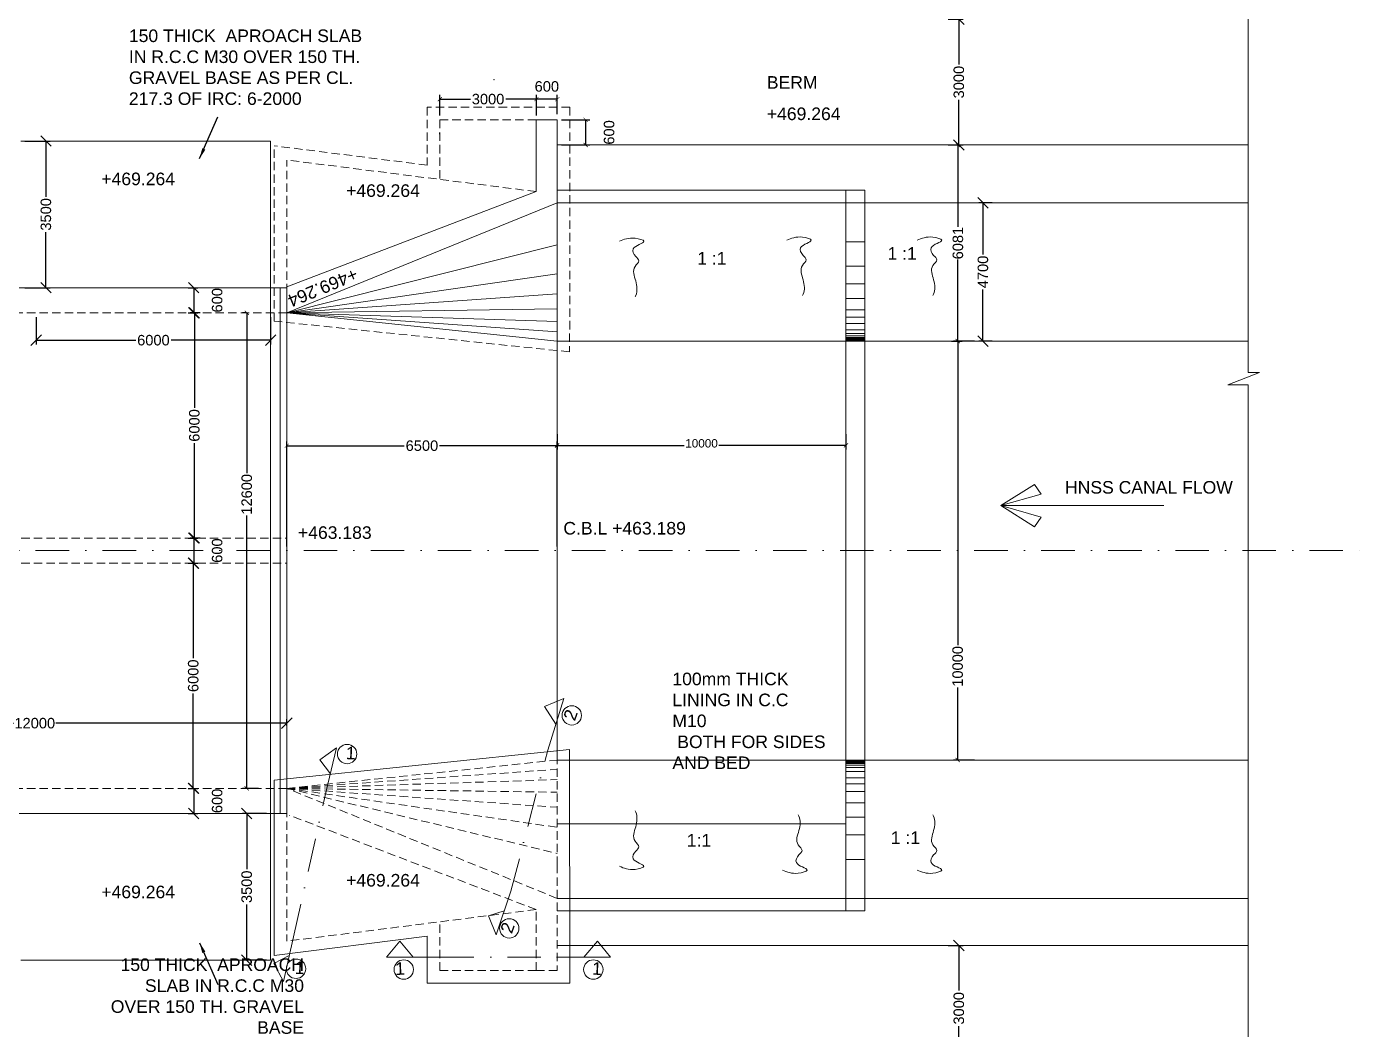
# Model space of a CAD drawing. Extents: x -793889 to 280349, y -1411811 to 21515.
# Drawn here: x -396948 to -364824, y -454289 to -430370 of the extents above; entities that cross this region are included whole.
import ezdxf

# ---------------------------------------------------------------- set-up
doc = ezdxf.new("R2010")
doc.units = 0
doc.header["$LTSCALE"] = 800
doc.header["$MEASUREMENT"] = 0
doc.linetypes.add('DASHDOT', pattern=[1, 0.5, -0.25, 0, -0.25])
doc.linetypes.add('HIDDEN', pattern=[0.375, 0.25, -0.125])
doc.layers.get('0').update_dxf_attribs({"linetype": 'CONTINUOUS'})
doc.layers.get('Defpoints').update_dxf_attribs({"linetype": 'CONTINUOUS'})
for name, color, linetype in [('HAT', 8, 'CONTINUOUS'), ('PLAN', 10, 'CONTINUOUS'), ('REIN', 4, 'CONTINUOUS')]:
    doc.layers.add(name, color=color, linetype=linetype)
doc.styles.add('ROMANS', font='swiss.ttf')
doc.styles.get("Standard").update_dxf_attribs({"font": 'swiss.ttf'})
doc.dimstyles.new('Aqueduct', dxfattribs={"dimscale": 0, "dimtxt": 250, "dimasz": 250, "dimexe": 100, "dimexo": 100, "dimgap": 50, "dimtad": 0, "dimdec": 0, "dimdsep": 46, "dimtxsty": 'ROMANS', "dimblk": 'OBLIQUE', "dimcen": 2.5, "dimclrd": 8, "dimclre": 8, "dimclrt": 7, "dimadec": 0, "dimazin": 0, "dimtfac": 1, "dimtdec": 0, "dimtmove": 2, "dimatfit": 3, "dimfxl": 100, "dimtolj": 1, "dimtzin": 0, "dimarcsym": 0})
doc.dimstyles.get("Standard").update_dxf_attribs({"dimscale": 0, "dimtxt": 250, "dimasz": 150, "dimexe": 200, "dimexo": 100, "dimgap": 100, "dimtad": 1, "dimdec": 4, "dimdsep": 46, "dimlunit": 6, "dimtxsty": 'Standard', "dimblk1": 'OBLIQUE', "dimblk2": 'OBLIQUE', "dimsah": 1, "dimcen": 2.5, "dimclrd": 5, "dimclre": 5, "dimclrt": 7, "dimadec": 0, "dimazin": 0, "dimtfac": 1, "dimtdec": 4, "dimtmove": 2, "dimatfit": 3, "dimldrblk": 'OBLIQUE', "dimfxl": 200, "dimtolj": 1, "dimtzin": 0, "dimarcsym": 0})
doc.dimstyles.new('STANDARD$0', dxfattribs={"dimscale": 88.888889, "dimtxt": 0.02, "dimasz": 0.02, "dimexe": 0.05, "dimexo": 0.1, "dimgap": 0.002, "dimtad": 2, "dimdec": 0, "dimzin": 1, "dimdsep": 46, "dimtxsty": 'Standard', "dimcen": 0.09, "dimadec": 0, "dimazin": 0, "dimtfac": 1, "dimtdec": 4, "dimtofl": 0, "dimtmove": 0, "dimatfit": 3, "dimfxl": 1, "dimtolj": 1, "dimtzin": 1, "dimarcsym": 0})

# ---------------------------------------------------------------- blocks, each defined once
blk = doc.blocks.new('_ArchTick')
at = {"color": 0, "linetype": 'ByBlock', "const_width": 0.15}
blk.add_lwpolyline([(-0.5, -0.5), (0.5, 0.5)], dxfattribs=at)
blk = doc.blocks.new('*D223')
at = {"layer": 'Defpoints', "color": 0, "ltscale": 0.25, "transparency": 16777216}
for p in [(-374239, -437869), (-374737, -447869), (-374239, -447869)]:
    blk.add_point(p, dxfattribs=at)
at = {"layer": 'HAT', "color": 8, "lineweight": -2, "ltscale": 0.25, "transparency": 16777216}
for p, q in [((-374339, -437869), (-374837, -437869)), ((-374737, -437869), (-374737, -445128)), ((-374737, -447869), (-374737, -446138)), ((-374339, -447869), (-374837, -447869))]:
    blk.add_line(p, q, dxfattribs=at)
at = {"layer": 'HAT', "color": 8, "lineweight": -2, "ltscale": 0.25, "transparency": 16777216, "xscale": 100, "yscale": 100, "zscale": 100}
for p, rotation in [((-374737, -437869), 90), ((-374737, -447869), 270)]:
    blk.add_blockref('_ArchTick', p, dxfattribs=dict(at, rotation=rotation))
at = {"layer": 'HAT', "color": 7, "lineweight": 13, "ltscale": 0.25, "transparency": 16777216, "insert": (-374737, -445633), "char_height": 250, "attachment_point": 5, "rotation": 90, "style": 'ROMANS'}
blk.add_mtext('\\A1;10000', dxfattribs=at)
blk = doc.blocks.new('*D224')
at = {"layer": 'Defpoints', "color": 0, "ltscale": 0.25, "transparency": 16777216}
for p in [(-374935, -433188), (-374983, -437869), (-374731, -437869)]:
    blk.add_point(p, dxfattribs=at)
at = {"layer": 'HAT', "color": 8, "lineweight": -2, "ltscale": 0.25, "transparency": 16777216}
for p, q in [((-374835, -433188), (-374631, -433188)), ((-374731, -433188), (-374731, -435138)), ((-374731, -437869), (-374731, -435919)), ((-374883, -437869), (-374631, -437869))]:
    blk.add_line(p, q, dxfattribs=at)
at = {"layer": 'HAT', "color": 8, "lineweight": -2, "ltscale": 0.25, "transparency": 16777216, "xscale": 100, "yscale": 100, "zscale": 100}
for p, rotation in [((-374731, -433188), 90), ((-374731, -437869), 270)]:
    blk.add_blockref('_ArchTick', p, dxfattribs=dict(at, rotation=rotation))
at = {"layer": 'HAT', "color": 7, "lineweight": 13, "ltscale": 0.25, "transparency": 16777216, "insert": (-374731, -435529), "char_height": 250, "attachment_point": 5, "rotation": 90, "style": 'ROMANS'}
blk.add_mtext('\\A1;6081', dxfattribs=at)
blk = doc.blocks.new('*D225')
at = {"layer": 'Defpoints', "color": 0, "ltscale": 0.25, "transparency": 16777216}
for p in [(-384297, -439994), (-377403, -439994), (-384297, -440357)]:
    blk.add_point(p, dxfattribs=at)
at = {"layer": 'HAT', "color": 8, "lineweight": -2, "ltscale": 0.25, "transparency": 16777216}
for p, q in [((-384297, -440094), (-384297, -440457)), ((-377403, -440094), (-377403, -440457)), ((-384297, -440357), (-381264, -440357)), ((-377403, -440357), (-380436, -440357))]:
    blk.add_line(p, q, dxfattribs=at)
at = {"layer": 'HAT', "color": 8, "lineweight": -2, "ltscale": 0.25, "transparency": 16777216, "xscale": 100, "yscale": 100, "zscale": 100, "rotation": 180}
blk.add_blockref('_ArchTick', (-384297, -440357), dxfattribs=at)
at = {"layer": 'HAT', "color": 8, "lineweight": -2, "ltscale": 0.25, "transparency": 16777216, "xscale": 100, "yscale": 100, "zscale": 100}
blk.add_blockref('_ArchTick', (-377403, -440357), dxfattribs=at)
at = {"layer": 'HAT', "color": 7, "lineweight": 13, "ltscale": 0.25, "transparency": 16777216, "insert": (-380850, -440310), "char_height": 200, "attachment_point": 5, "style": 'ROMANS'}
blk.add_mtext('\\A1;10000', dxfattribs=at)
blk = doc.blocks.new('*D226')
at = {"layer": 'Defpoints', "color": 0, "ltscale": 0.25, "transparency": 16777216}
for p in [(-384291, -432588), (-384292, -433188), (-383615, -433188)]:
    blk.add_point(p, dxfattribs=at)
at = {"layer": 'HAT', "color": 8, "lineweight": -2, "ltscale": 0.25, "transparency": 16777216}
for p, q in [((-384191, -432588), (-383515, -432588)), ((-383615, -432588), (-383615, -433188)), ((-384192, -433188), (-383515, -433188))]:
    blk.add_line(p, q, dxfattribs=at)
at = {"layer": 'HAT', "color": 8, "lineweight": -2, "ltscale": 0.25, "transparency": 16777216, "xscale": 100, "yscale": 100, "zscale": 100}
for p, rotation in [((-383615, -432588), 90), ((-383615, -433188), 270)]:
    blk.add_blockref('_ArchTick', p, dxfattribs=dict(at, rotation=rotation))
at = {"layer": 'HAT', "color": 7, "lineweight": 13, "ltscale": 0.25, "transparency": 16777216, "insert": (-383055, -432888), "char_height": 250, "attachment_point": 5, "rotation": 90, "style": 'ROMANS'}
blk.add_mtext('\\A1;600', dxfattribs=at)
blk = doc.blocks.new('*D227')
at = {"layer": 'Defpoints', "color": 0, "ltscale": 0.25, "transparency": 16777216}
for p in [(-390747, -440366), (-390747, -442869), (-384297, -442869)]:
    blk.add_point(p, dxfattribs=at)
at = {"layer": 'HAT', "color": 8, "lineweight": -2, "ltscale": 0.25, "transparency": 16777216}
for p, q in [((-390747, -442769), (-390747, -440266)), ((-390747, -440366), (-387942, -440366)), ((-384297, -440366), (-387102, -440366)), ((-384297, -442769), (-384297, -440266))]:
    blk.add_line(p, q, dxfattribs=at)
at = {"layer": 'HAT', "color": 8, "lineweight": -2, "ltscale": 0.25, "transparency": 16777216, "xscale": 100, "yscale": 100, "zscale": 100, "rotation": 180}
blk.add_blockref('_ArchTick', (-390747, -440366), dxfattribs=at)
at = {"layer": 'HAT', "color": 8, "lineweight": -2, "ltscale": 0.25, "transparency": 16777216, "xscale": 100, "yscale": 100, "zscale": 100}
blk.add_blockref('_ArchTick', (-384297, -440366), dxfattribs=at)
at = {"layer": 'HAT', "color": 7, "lineweight": 13, "ltscale": 0.25, "transparency": 16777216, "insert": (-387522, -440366), "char_height": 250, "attachment_point": 5, "style": 'ROMANS'}
blk.add_mtext('\\A1;6500', dxfattribs=at)
blk = doc.blocks.new('*D228')
at = {"layer": 'Defpoints', "color": 0, "ltscale": 0.25, "transparency": 16777216}
for p in [(-387097, -432094), (-387097, -432588), (-384791, -432588)]:
    blk.add_point(p, dxfattribs=at)
at = {"layer": 'HAT', "color": 8, "lineweight": -2, "ltscale": 0.25, "transparency": 16777216}
for p, q in [((-387097, -432488), (-387097, -431994)), ((-384791, -432488), (-384791, -431994)), ((-387097, -432094), (-386366, -432094)), ((-384791, -432094), (-385522, -432094))]:
    blk.add_line(p, q, dxfattribs=at)
at = {"layer": 'HAT', "color": 8, "lineweight": -2, "ltscale": 0.25, "transparency": 16777216, "xscale": 100, "yscale": 100, "zscale": 100, "rotation": 180}
blk.add_blockref('_ArchTick', (-387097, -432094), dxfattribs=at)
at = {"layer": 'HAT', "color": 8, "lineweight": -2, "ltscale": 0.25, "transparency": 16777216, "xscale": 100, "yscale": 100, "zscale": 100}
blk.add_blockref('_ArchTick', (-384791, -432094), dxfattribs=at)
at = {"layer": 'HAT', "color": 7, "lineweight": 13, "ltscale": 0.25, "transparency": 16777216, "insert": (-385944, -432094), "char_height": 250, "attachment_point": 5, "style": 'ROMANS'}
blk.add_mtext('\\A1;3000', dxfattribs=at)
blk = doc.blocks.new('*D229')
at = {"layer": 'Defpoints', "color": 0, "ltscale": 0.25, "transparency": 16777216}
for p in [(-384791, -432094), (-384791, -432555), (-384291, -432555)]:
    blk.add_point(p, dxfattribs=at)
at = {"layer": 'HAT', "color": 8, "lineweight": -2, "ltscale": 0.25, "transparency": 16777216}
for p, q in [((-384791, -432455), (-384791, -431994)), ((-384291, -432455), (-384291, -431994)), ((-384291, -432094), (-384791, -432094))]:
    blk.add_line(p, q, dxfattribs=at)
at = {"layer": 'HAT', "color": 8, "lineweight": -2, "ltscale": 0.25, "transparency": 16777216, "xscale": 100, "yscale": 100, "zscale": 100, "rotation": 180}
blk.add_blockref('_ArchTick', (-384791, -432094), dxfattribs=at)
at = {"layer": 'HAT', "color": 8, "lineweight": -2, "ltscale": 0.25, "transparency": 16777216, "xscale": 100, "yscale": 100, "zscale": 100}
blk.add_blockref('_ArchTick', (-384291, -432094), dxfattribs=at)
at = {"layer": 'HAT', "color": 7, "lineweight": 13, "ltscale": 0.25, "transparency": 16777216, "insert": (-384541, -431791), "char_height": 250, "attachment_point": 5, "style": 'ROMANS'}
blk.add_mtext('\\A1;600', dxfattribs=at)
blk = doc.blocks.new('*D230')
at = {"layer": 'Defpoints', "color": 0, "ltscale": 0.25, "transparency": 16777216}
for p in [(-391629, -437194), (-391702, -448544), (-391323, -448544)]:
    blk.add_point(p, dxfattribs=at)
at = {"layer": 'HAT', "color": 8, "lineweight": -2, "ltscale": 0.25, "transparency": 16777216}
for p, q in [((-391729, -437194), (-391802, -437194)), ((-391702, -437194), (-391702, -441021)), ((-391702, -448544), (-391702, -442031)), ((-391423, -448544), (-391802, -448544))]:
    blk.add_line(p, q, dxfattribs=at)
at = {"layer": 'HAT', "color": 8, "lineweight": -2, "ltscale": 0.25, "transparency": 16777216, "xscale": 100, "yscale": 100, "zscale": 100}
for p, rotation in [((-391702, -437194), 90), ((-391702, -448544), 270)]:
    blk.add_blockref('_ArchTick', p, dxfattribs=dict(at, rotation=rotation))
at = {"layer": 'HAT', "color": 7, "lineweight": 13, "ltscale": 0.25, "transparency": 16777216, "insert": (-391702, -441526), "char_height": 250, "attachment_point": 5, "rotation": 90, "style": 'ROMANS'}
blk.add_mtext('\\A1;12600', dxfattribs=at)
blk = doc.blocks.new('_OBLIQUE')
at = {"color": 0, "linetype": 'ByBlock'}
blk.add_line((-0.5, -0.5), (0.5, 0.5), dxfattribs=at)
blk = doc.blocks.new('*D231')
at = {"color": 8, "lineweight": -2, "ltscale": 0.25, "transparency": 16777216}
for p, q in [((-392817, -437194), (-393053, -437194)), ((-392953, -437194), (-392953, -439462)), ((-392953, -442569), (-392953, -440301)), ((-392817, -442569), (-393053, -442569))]:
    blk.add_line(p, q, dxfattribs=at)
at = {"layer": 'Defpoints', "color": 0, "ltscale": 0.25, "transparency": 16777216}
for p in [(-392717, -437194), (-392953, -442569), (-392717, -442569)]:
    blk.add_point(p, dxfattribs=at)
at = {"color": 8, "lineweight": -2, "ltscale": 0.25, "transparency": 16777216, "xscale": 250, "yscale": 250, "zscale": 250}
for p, rotation in [((-392953, -437194), 90), ((-392953, -442569), 270)]:
    blk.add_blockref('_OBLIQUE', p, dxfattribs=dict(at, rotation=rotation))
at = {"color": 7, "ltscale": 0.25, "transparency": 16777216, "insert": (-392953, -439882), "char_height": 250, "attachment_point": 5, "rotation": 90, "style": 'ROMANS'}
blk.add_mtext('\\A1;6000', dxfattribs=at)
blk = doc.blocks.new('*D232')
at = {"color": 8, "lineweight": -2, "ltscale": 0.25, "transparency": 16777216}
for p, q in [((-392979, -443169), (-392979, -445437)), ((-392892, -443169), (-392879, -443169)), ((-392979, -448544), (-392979, -446276)), ((-392892, -448544), (-392879, -448544))]:
    blk.add_line(p, q, dxfattribs=at)
at = {"layer": 'Defpoints', "color": 0, "ltscale": 0.25, "transparency": 16777216}
for p in [(-392992, -443169), (-392992, -448544), (-392979, -448544)]:
    blk.add_point(p, dxfattribs=at)
at = {"color": 8, "lineweight": -2, "ltscale": 0.25, "transparency": 16777216, "xscale": 250, "yscale": 250, "zscale": 250}
for p, rotation in [((-392979, -443169), 90), ((-392979, -448544), 270)]:
    blk.add_blockref('_OBLIQUE', p, dxfattribs=dict(at, rotation=rotation))
at = {"color": 7, "ltscale": 0.25, "transparency": 16777216, "insert": (-392979, -445857), "char_height": 250, "attachment_point": 5, "rotation": 90, "style": 'ROMANS'}
blk.add_mtext('\\A1;6000', dxfattribs=at)
blk = doc.blocks.new('*D233')
at = {"color": 8, "lineweight": -2, "ltscale": 0.25, "transparency": 16777216}
for p, q in [((-393101, -442569), (-392869, -442569)), ((-392969, -442569), (-392969, -443169)), ((-393101, -443169), (-392869, -443169))]:
    blk.add_line(p, q, dxfattribs=at)
at = {"layer": 'Defpoints', "color": 0, "ltscale": 0.25, "transparency": 16777216}
for p in [(-393201, -442569), (-393201, -443169), (-392969, -443169)]:
    blk.add_point(p, dxfattribs=at)
at = {"color": 8, "lineweight": -2, "ltscale": 0.25, "transparency": 16777216, "xscale": 250, "yscale": 250, "zscale": 250}
for p, rotation in [((-392969, -442569), 90), ((-392969, -443169), 270)]:
    blk.add_blockref('_OBLIQUE', p, dxfattribs=dict(at, rotation=rotation))
at = {"color": 7, "ltscale": 0.25, "transparency": 16777216, "insert": (-392408, -442869), "char_height": 250, "attachment_point": 5, "rotation": 90, "style": 'ROMANS'}
blk.add_mtext('\\A1;600', dxfattribs=at)
blk = doc.blocks.new('*D234')
at = {"color": 8, "lineweight": -2, "ltscale": 0.25, "transparency": 16777216}
for p, q in [((-393101, -436594), (-392869, -436594)), ((-392969, -436594), (-392969, -437194)), ((-393101, -437194), (-392869, -437194))]:
    blk.add_line(p, q, dxfattribs=at)
at = {"layer": 'Defpoints', "color": 0, "ltscale": 0.25, "transparency": 16777216}
for p in [(-393201, -436594), (-393201, -437194), (-392969, -437194)]:
    blk.add_point(p, dxfattribs=at)
at = {"color": 8, "lineweight": -2, "ltscale": 0.25, "transparency": 16777216, "xscale": 250, "yscale": 250, "zscale": 250}
for p, rotation in [((-392969, -436594), 90), ((-392969, -437194), 270)]:
    blk.add_blockref('_OBLIQUE', p, dxfattribs=dict(at, rotation=rotation))
at = {"color": 7, "ltscale": 0.25, "transparency": 16777216, "insert": (-392408, -436894), "char_height": 250, "attachment_point": 5, "rotation": 90, "style": 'ROMANS'}
blk.add_mtext('\\A1;600', dxfattribs=at)
blk = doc.blocks.new('*D235')
at = {"color": 8, "lineweight": -2, "ltscale": 0.25, "transparency": 16777216}
for p, q in [((-393101, -448544), (-392869, -448544)), ((-392969, -448544), (-392969, -449144)), ((-393101, -449144), (-392869, -449144))]:
    blk.add_line(p, q, dxfattribs=at)
at = {"layer": 'Defpoints', "color": 0, "ltscale": 0.25, "transparency": 16777216}
for p in [(-393201, -448544), (-393201, -449144), (-392969, -449144)]:
    blk.add_point(p, dxfattribs=at)
at = {"color": 8, "lineweight": -2, "ltscale": 0.25, "transparency": 16777216, "xscale": 250, "yscale": 250, "zscale": 250}
for p, rotation in [((-392969, -448544), 90), ((-392969, -449144), 270)]:
    blk.add_blockref('_OBLIQUE', p, dxfattribs=dict(at, rotation=rotation))
at = {"color": 7, "ltscale": 0.25, "transparency": 16777216, "insert": (-392408, -448844), "char_height": 250, "attachment_point": 5, "rotation": 90, "style": 'ROMANS'}
blk.add_mtext('\\A1;600', dxfattribs=at)
blk = doc.blocks.new('*D236')
at = {"color": 8, "lineweight": -2, "ltscale": 0.25, "transparency": 16777216}
for p, q in [((-396728, -437294), (-396728, -437948)), ((-391132, -437294), (-391132, -437948)), ((-396728, -437848), (-394350, -437848)), ((-391132, -437848), (-393510, -437848))]:
    blk.add_line(p, q, dxfattribs=at)
at = {"layer": 'Defpoints', "color": 0, "ltscale": 0.25, "transparency": 16777216}
for p in [(-396728, -437194), (-391132, -437194), (-396728, -437848)]:
    blk.add_point(p, dxfattribs=at)
at = {"color": 8, "lineweight": -2, "ltscale": 0.25, "transparency": 16777216, "xscale": 250, "yscale": 250, "zscale": 250, "rotation": 180}
blk.add_blockref('_OBLIQUE', (-396728, -437848), dxfattribs=at)
at = {"color": 8, "lineweight": -2, "ltscale": 0.25, "transparency": 16777216, "xscale": 250, "yscale": 250, "zscale": 250}
blk.add_blockref('_OBLIQUE', (-391132, -437848), dxfattribs=at)
at = {"color": 7, "ltscale": 0.25, "transparency": 16777216, "insert": (-393930, -437848), "char_height": 250, "attachment_point": 5, "style": 'ROMANS'}
blk.add_mtext('\\A1;6000', dxfattribs=at)
blk = doc.blocks.new('*D237')
at = {"color": 8, "lineweight": -2, "ltscale": 0.25, "transparency": 16777216}
for p, q in [((-374964, -430188), (-374609, -430188)), ((-374709, -430188), (-374709, -431266)), ((-374709, -433188), (-374709, -432110)), ((-374964, -433188), (-374609, -433188))]:
    blk.add_line(p, q, dxfattribs=at)
at = {"layer": 'Defpoints', "color": 0, "ltscale": 0.25, "transparency": 16777216}
for p in [(-375064, -430188), (-374709, -430188), (-375064, -433188)]:
    blk.add_point(p, dxfattribs=at)
at = {"color": 8, "lineweight": -2, "ltscale": 0.25, "transparency": 16777216, "xscale": 250, "yscale": 250, "zscale": 250}
for p, rotation in [((-374709, -430188), 90), ((-374709, -433188), 270)]:
    blk.add_blockref('_OBLIQUE', p, dxfattribs=dict(at, rotation=rotation))
at = {"color": 7, "ltscale": 0.25, "transparency": 16777216, "insert": (-374709, -431688), "char_height": 250, "attachment_point": 5, "rotation": 90, "style": 'ROMANS'}
blk.add_mtext('\\A1;3000', dxfattribs=at)
blk = doc.blocks.new('*D238')
at = {"color": 8, "lineweight": -2, "ltscale": 0.25, "transparency": 16777216}
for p, q in [((-373916, -434569), (-374234, -434569)), ((-374134, -434569), (-374134, -435798)), ((-374134, -437869), (-374134, -436640)), ((-373916, -437869), (-374234, -437869))]:
    blk.add_line(p, q, dxfattribs=at)
at = {"layer": 'Defpoints', "color": 0, "ltscale": 0.25, "transparency": 16777216}
for p in [(-373816, -434569), (-374134, -437869), (-373816, -437869)]:
    blk.add_point(p, dxfattribs=at)
at = {"color": 8, "lineweight": -2, "ltscale": 0.25, "transparency": 16777216, "xscale": 250, "yscale": 250, "zscale": 250}
for p, rotation in [((-374134, -434569), 90), ((-374134, -437869), 270)]:
    blk.add_blockref('_OBLIQUE', p, dxfattribs=dict(at, rotation=rotation))
at = {"color": 7, "ltscale": 0.25, "transparency": 16777216, "insert": (-374134, -436219), "char_height": 250, "attachment_point": 5, "rotation": 90, "style": 'ROMANS'}
blk.add_mtext('\\A1;4700', dxfattribs=at)
blk = doc.blocks.new('*D239')
at = {"color": 8, "lineweight": -2, "ltscale": 0.25, "transparency": 16777216}
for p, q in [((-374964, -452294), (-374609, -452294)), ((-374709, -452294), (-374709, -453372)), ((-374709, -455294), (-374709, -454216)), ((-374964, -455294), (-374609, -455294))]:
    blk.add_line(p, q, dxfattribs=at)
at = {"layer": 'Defpoints', "color": 0, "ltscale": 0.25, "transparency": 16777216}
for p in [(-375064, -452294), (-375064, -455294), (-374709, -455294)]:
    blk.add_point(p, dxfattribs=at)
at = {"color": 8, "lineweight": -2, "ltscale": 0.25, "transparency": 16777216, "xscale": 250, "yscale": 250, "zscale": 250}
for p, rotation in [((-374709, -452294), 90), ((-374709, -455294), 270)]:
    blk.add_blockref('_OBLIQUE', p, dxfattribs=dict(at, rotation=rotation))
at = {"color": 7, "ltscale": 0.25, "transparency": 16777216, "insert": (-374709, -453794), "char_height": 250, "attachment_point": 5, "rotation": 90, "style": 'ROMANS'}
blk.add_mtext('\\A1;3000', dxfattribs=at)
blk = doc.blocks.new('*D222')
at = {"color": 8, "lineweight": -2, "ltscale": 0.25, "transparency": 16777216}
for p, q in [((-402774, -447042), (-402774, -446889)), ((-402774, -446989), (-397265, -446989)), ((-390747, -446989), (-396256, -446989)), ((-390747, -447042), (-390747, -446889))]:
    blk.add_line(p, q, dxfattribs=at)
at = {"layer": 'Defpoints', "color": 0, "ltscale": 0.25, "transparency": 16777216}
for p in [(-402774, -446989), (-402774, -447142), (-390747, -447142)]:
    blk.add_point(p, dxfattribs=at)
at = {"color": 8, "lineweight": -2, "ltscale": 0.25, "transparency": 16777216, "xscale": 250, "yscale": 250, "zscale": 250, "rotation": 180}
blk.add_blockref('_OBLIQUE', (-402774, -446989), dxfattribs=at)
at = {"color": 8, "lineweight": -2, "ltscale": 0.25, "transparency": 16777216, "xscale": 250, "yscale": 250, "zscale": 250}
blk.add_blockref('_OBLIQUE', (-390747, -446989), dxfattribs=at)
at = {"color": 7, "ltscale": 0.25, "transparency": 16777216, "insert": (-396761, -446989), "char_height": 250, "attachment_point": 5, "style": 'ROMANS'}
blk.add_mtext('\\A1;12000', dxfattribs=at)
blk = doc.blocks.new('*D259')
at = {"color": 8, "lineweight": -2, "ltscale": 0.25, "transparency": 16777216}
for p, q in [((-391232, -449144), (-391803, -449144)), ((-391703, -449144), (-391703, -450472)), ((-391703, -452644), (-391703, -451316)), ((-391232, -452644), (-391803, -452644))]:
    blk.add_line(p, q, dxfattribs=at)
at = {"layer": 'Defpoints', "color": 0, "ltscale": 0.25, "transparency": 16777216}
for p in [(-391703, -449144), (-391132, -449144), (-391132, -452644)]:
    blk.add_point(p, dxfattribs=at)
at = {"color": 8, "lineweight": -2, "ltscale": 0.25, "transparency": 16777216, "xscale": 250, "yscale": 250, "zscale": 250}
for p, rotation in [((-391703, -449144), 90), ((-391703, -452644), 270)]:
    blk.add_blockref('_OBLIQUE', p, dxfattribs=dict(at, rotation=rotation))
at = {"color": 7, "ltscale": 0.25, "transparency": 16777216, "insert": (-391703, -450894), "char_height": 250, "attachment_point": 5, "rotation": 90, "style": 'ROMANS'}
blk.add_mtext('\\A1;3500', dxfattribs=at)
blk = doc.blocks.new('*D260')
at = {"color": 8, "lineweight": -2, "ltscale": 0.25, "transparency": 16777216}
for p, q in [((-396995, -433094), (-396395, -433094)), ((-396495, -433094), (-396495, -434422)), ((-396495, -436594), (-396495, -435266)), ((-396995, -436594), (-396395, -436594))]:
    blk.add_line(p, q, dxfattribs=at)
at = {"layer": 'Defpoints', "color": 0, "ltscale": 0.25, "transparency": 16777216}
for p in [(-397095, -433094), (-397095, -436594), (-396495, -436594)]:
    blk.add_point(p, dxfattribs=at)
at = {"color": 8, "lineweight": -2, "ltscale": 0.25, "transparency": 16777216, "xscale": 250, "yscale": 250, "zscale": 250}
for p, rotation in [((-396495, -433094), 90), ((-396495, -436594), 270)]:
    blk.add_blockref('_OBLIQUE', p, dxfattribs=dict(at, rotation=rotation))
at = {"color": 7, "ltscale": 0.25, "transparency": 16777216, "insert": (-396495, -434844), "char_height": 250, "attachment_point": 5, "rotation": 90, "style": 'ROMANS'}
blk.add_mtext('\\A1;3500', dxfattribs=at)

msp = doc.modelspace()

# ---------------------------------------------------------------- linework, layer by layer
at = {"lineweight": 13, "ltscale": 0.25}
for p, q in [((-384296.98405, -437869.07047), (-384296.98405, -442869.07047)), ((-384296.98405, -442869.07047), (-384296.98405, -447869.07047))]:
    msp.add_line(p, q, dxfattribs=at)
at = {"layer": 'HAT', "color": 1, "lineweight": 13, "ltscale": 0.25}
for p, q in [((-384296.98405, -432588.07047), (-384796.98405, -432588.07047)), ((-384796.98405, -432588.07047), (-384796.98405, -434301.00823)), ((-384296.98405, -432588.07047), (-384296.98405, -437869.07047)), ((-391131.98405, -433094.07047), (-397095.39827, -433094.07047)), ((-391131.98405, -436594.07047), (-391131.98405, -433094.07047)), ((-384796.98405, -434301.00823), (-390746.98405, -436575.37962)), ((-384296.98405, -434569.07047), (-390746.98405, -437194.07047)), ((-402787.98405, -436594.07047), (-390746.98405, -436594.07047)), ((-391131.98405, -449144.07047), (-391131.98405, -436594.07047)), ((-390906.98405, -436594.07047), (-390906.98405, -449144.07047)), ((-390746.98405, -448544.07047), (-390746.98405, -436594.07047)), ((-384296.98405, -437869.07047), (-390746.98405, -437194.07047)), ((-390746.98405, -449144.07047), (-390746.98405, -448544.07047)), ((-402669.48405, -449144.07047), (-390746.98405, -449144.07047)), ((-391131.98405, -449144.07047), (-391131.98405, -452644.07047)), ((-391131.98405, -452644.07047), (-397095.39827, -452644.07047))]:
    msp.add_line(p, q, dxfattribs=at)
at = {"layer": 'HAT', "color": 4, "lineweight": 13, "ltscale": 0.25}
for p, q in [((-367802.40838, -433188.07047), (-384296.98405, -433188.07047)), ((-384296.98405, -437869.07047), (-377402.71672, -437869.07047)), ((-367802.40838, -447869.07047), (-384296.98405, -447869.07047)), ((-367802.40838, -452294.07047), (-384296.98405, -452294.07047))]:
    msp.add_line(p, q, dxfattribs=at)
at = {"layer": 'HAT', "lineweight": 13, "ltscale": 0.25}
for p, q in [((-377402.71672, -434269.07047), (-384296.98405, -434269.07047)), ((-377402.71672, -437869.07047), (-377402.71672, -434269.07047)), ((-377402.71672, -434269.07047), (-376952.71672, -434269.07047)), ((-376952.71672, -434269.07047), (-376952.71672, -451469.07047)), ((-384296.98405, -434569.07047), (-384296.98405, -447869.07047)), ((-376952.71672, -435498.27216), (-377402.71672, -435498.27216)), ((-376952.71672, -436082.48319), (-377402.71672, -436082.48319)), ((-376952.71672, -436505.12708), (-377402.71672, -436505.12708)), ((-376952.71672, -436852.64147), (-377402.71672, -436852.64147)), ((-376952.71672, -437122.06273), (-377402.71672, -437122.06273)), ((-377402.71672, -437254.07047), (-377402.71672, -448484.07047)), ((-376952.71672, -437300.35812), (-377402.71672, -437300.35812)), ((-376952.71672, -437449.10648), (-377402.71672, -437449.10648)), ((-376952.71672, -437597.8547), (-377402.71672, -437597.8547)), ((-376952.71672, -437690.58095), (-377402.71672, -437690.58095)), ((-376952.71672, -437744.67131), (-377402.71672, -437744.67131)), ((-376952.71672, -437785.23908), (-377402.71672, -437785.23908)), ((-376952.71672, -437804.43745), (-377402.71672, -437804.43745)), ((-376952.71672, -437821.31996), (-377402.71672, -437821.31996)), ((-376952.71672, -437838.9246), (-377402.71672, -437838.9246)), ((-376952.71672, -437850.92016), (-377402.71672, -437850.92016)), ((-376952.71672, -437856.16818), (-377402.71672, -437856.16818)), ((-375083.72583, -437869.07047), (-384296.98405, -437869.07047)), ((-376952.71672, -437861.4162), (-377402.71672, -437861.4162)), ((-376952.71672, -437864.41509), (-377402.71672, -437864.41509)), ((-375083.72583, -437869.07047), (-367802.40838, -437869.07047)), ((-372906.01654, -441290.68392), (-373709.58756, -441795.58242)), ((-372740.93056, -441520.38628), (-372906.01654, -441290.68392)), ((-373709.58756, -441795.58242), (-372740.93056, -441520.38628)), ((-369819.43841, -441795.58242), (-373709.58756, -441795.58242)), ((-373709.58756, -441795.58242), (-372740.93056, -442070.77857)), ((-372906.01654, -442300.48092), (-373709.58756, -441795.58242)), ((-372740.93056, -442070.77857), (-372906.01654, -442300.48092)), ((-377402.71672, -447869.07047), (-377402.71672, -451469.07047)), ((-376952.71672, -447873.72585), (-377402.71672, -447873.72585)), ((-376952.71672, -447876.72474), (-377402.71672, -447876.72474)), ((-376952.71672, -447881.97276), (-377402.71672, -447881.97276)), ((-376952.71672, -447887.22078), (-377402.71672, -447887.22078)), ((-376952.71672, -447899.21634), (-377402.71672, -447899.21634)), ((-376952.71672, -447916.82099), (-377402.71672, -447916.82099)), ((-376952.71672, -447933.70349), (-377402.71672, -447933.70349)), ((-376952.71672, -447952.90186), (-377402.71672, -447952.90186)), ((-376952.71672, -447993.46963), (-377402.71672, -447993.46963)), ((-376952.71672, -448047.55999), (-377402.71672, -448047.55999)), ((-376952.71672, -448140.28624), (-377402.71672, -448140.28624)), ((-376952.71672, -448289.03446), (-377402.71672, -448289.03446)), ((-376952.71672, -448437.78282), (-377402.71672, -448437.78282)), ((-376952.71672, -448616.07821), (-377402.71672, -448616.07821)), ((-376952.71672, -448885.49947), (-377402.71672, -448885.49947)), ((-377402.71672, -449394.07047), (-384296.98405, -449394.07047)), ((-376952.71672, -449233.01386), (-377402.71672, -449233.01386)), ((-376952.71672, -449655.65775), (-377402.71672, -449655.65775)), ((-376952.71672, -450239.86879), (-377402.71672, -450239.86879)), ((-377402.71672, -451469.07047), (-384296.98405, -451469.07047)), ((-377402.71672, -451469.07047), (-376952.71672, -451469.07047)), ((-373175.27818, -452294.07047), (-376952.71672, -452294.07047))]:
    msp.add_line(p, q, dxfattribs=at)
at = {"layer": 'HAT', "color": 5, "lineweight": 13, "ltscale": 0.25}
for p, q in [((-367802.40838, -434569.07047), (-384296.98405, -434569.07047)), ((-367802.40838, -451169.07047), (-384296.98405, -451169.07047))]:
    msp.add_line(p, q, dxfattribs=at)
at = {"layer": 'HAT', "color": 252, "lineweight": 13, "ltscale": 0.25}
for q in [(-384296.98405, -435572.75074), (-384296.98405, -436266.36197), (-384296.98405, -436743.08486), (-384296.98405, -437102.14479), (-384296.98405, -437648.67085), (-384296.98405, -437402.10059)]:
    msp.add_line((-390746.98405, -437194.07047), q, dxfattribs=at)
at = {"layer": 'HAT', "color": 1, "linetype": 'DASHDOT', "lineweight": 13, "ltscale": 2}
for p, q in [((-457547.98454, -442869.07047), (-364823.96149, -442869.07047)), ((-385399.34657, -451000.69804), (-384521.02338, -447631.16232)), ((-390589.8282, -452086.07723), (-389806.59674, -448609.82259)), ((-387080.87782, -452574.26447), (-384245.26091, -452574.37518))]:
    msp.add_line(p, q, dxfattribs=at)
at = {"layer": 'HAT', "color": 6, "lineweight": 13, "ltscale": 0.25}
for p, q in [((-384135.244, -446401.85714), (-384598.80675, -446589.67939)), ((-384598.80675, -446589.67939), (-384135.244, -446401.85714)), ((-384598.80675, -446589.67939), (-384135.244, -446401.85714)), ((-384521.02338, -447631.16232), (-384135.244, -446401.85714)), ((-384598.80675, -446589.67939), (-384326.04976, -447009.86918)), ((-389560.00647, -447575.53834), (-389957.28063, -447861.77647)), ((-389814.19536, -448641.69382), (-389560.00647, -447575.53834)), ((-389957.28063, -447861.77647), (-389707.80321, -448195.4486)), ((-385399.34657, -451000.69804), (-385752.57827, -452038.25617)), ((-385936.13385, -451584.31083), (-385556.83523, -451463.29425)), ((-385752.57827, -452038.25617), (-385936.13385, -451584.31083)), ((-390589.8282, -452086.07723), (-390823.62811, -453156.88865)), ((-388369.29218, -452576.57942), (-388051.98062, -452189.95172)), ((-388051.98062, -452189.95172), (-388369.29218, -452576.57942)), ((-388051.98062, -452189.95172), (-388369.29218, -452576.57942)), ((-388051.98062, -452189.95172), (-387732.04486, -452575.43445)), ((-383335.77967, -452189.95172), (-383655.71544, -452575.43445)), ((-383018.46811, -452576.57942), (-383335.77967, -452189.95172)), ((-383335.77967, -452189.95172), (-383018.46811, -452576.57942)), ((-383335.77967, -452189.95172), (-383018.46811, -452576.57942)), ((-391057.27381, -452726.57631), (-390687.68644, -452534.27121)), ((-387080.87782, -452574.26447), (-388369.29218, -452576.57942)), ((-384306.88248, -452574.26447), (-383018.46811, -452576.57942)), ((-390823.62811, -453156.88865), (-391057.27381, -452726.57631))]:
    msp.add_line(p, q, dxfattribs=at)
at = {"layer": 'HAT', "color": 1, "linetype": 'HIDDEN', "lineweight": 13}
for p, q in [((-390746.98405, -448544.07047), (-384296.98405, -447869.07047)), ((-384296.98405, -450369.07047), (-384296.98405, -447869.07047)), ((-384296.98405, -451169.07047), (-390746.98405, -448544.07047)), ((-384796.98405, -451437.13272), (-390681.98405, -449187.6074)), ((-384296.98405, -450369.07047), (-384296.98405, -452894.07047)), ((-384796.98405, -452894.07047), (-384796.98405, -451437.13272)), ((-384296.98405, -452894.07047), (-384796.98405, -452894.07047))]:
    msp.add_line(p, q, dxfattribs=at)
at = {"layer": 'HAT', "linetype": 'HIDDEN', "lineweight": 13}
for q in [(-384296.98405, -448089.47009), (-384296.98405, -448336.04035), (-384296.98405, -448635.99615), (-384296.98405, -448995.05608), (-384296.98405, -449471.77897), (-384296.98405, -450094.70891)]:
    msp.add_line((-390746.98405, -448544.07047), q, dxfattribs=at)
at = {"layer": 'HAT', "color": 9, "lineweight": 13, "ltscale": 0.25}
msp.add_lwpolyline([(-367802.40838, -403991.61636), (-367802.40838, -438615.26972), (-367532.94997, -438615.26972), (-368287.92432, -438913.29486), (-367802.40838, -438913.29486), (-367802.40838, -482725.6793)], dxfattribs=at)
at = {"layer": 'PLAN', "color": 8, "linetype": 'HIDDEN', "lineweight": 13}
for p, q in [((-402781.98405, -442569.07047), (-390746.98405, -442569.07047)), ((-402781.98405, -443169.07047), (-390746.98405, -443169.07047)), ((-390746.98405, -448544.07047), (-402774.48405, -448544.07047))]:
    msp.add_line(p, q, dxfattribs=at)
at = {"layer": 'PLAN', "color": 3, "lineweight": 13, "ltscale": 0.25}
for centre in [(-383945.922, -446802.50021), (-389307.9826, -447724.82334), (-385437.43467, -451885.59576), (-390526.46217, -452849.40886), (-387956.11652, -452868.63237), (-383431.64377, -452868.63237)]:
    msp.add_circle(centre, 231.25689, dxfattribs=at)
at = {"layer": 'PLAN', "lineweight": 13}
for points in [[(-382810.02426, -435487.4802), (-382435.02426, -435412.4802), (-382225.02426, -435487.4802), (-382480.02426, -435667.4802), (-382420.02426, -435847.4802), (-382345.02426, -435952.4802), (-382435.02426, -436087.4802), (-382420.02426, -436432.4802), (-382420.02426, -436777.4802), (-382435.02426, -436807.4802)], [(-378815.44873, -435462.35629), (-378440.44873, -435387.35629), (-378230.44873, -435462.35629), (-378485.44873, -435642.35629), (-378425.44873, -435822.35629), (-378350.44873, -435927.35629), (-378440.44873, -436062.35629), (-378425.44873, -436407.35629), (-378425.44873, -436752.35629), (-378440.44873, -436782.35629)], [(-375701.88055, -435462.35629), (-375326.88055, -435387.35629), (-375116.88055, -435462.35629), (-375371.88055, -435642.35629), (-375311.88055, -435822.35629), (-375236.88055, -435927.35629), (-375326.88055, -436062.35629), (-375311.88055, -436407.35629), (-375311.88055, -436752.35629), (-375326.88055, -436782.35629)], [(-382810.02426, -450403.33373), (-382435.02426, -450478.33373), (-382225.02426, -450403.33373), (-382480.02426, -450223.33373), (-382420.02426, -450043.33373), (-382345.02426, -449938.33373), (-382435.02426, -449803.33373), (-382420.02426, -449458.33373), (-382420.02426, -449113.33373), (-382435.02426, -449083.33373)], [(-378916.51951, -450494.07839), (-378541.51951, -450569.07839), (-378331.51951, -450494.07839), (-378586.51951, -450314.07839), (-378526.51951, -450134.07839), (-378451.51951, -450029.07839), (-378541.51951, -449894.07839), (-378526.51951, -449549.07839), (-378526.51951, -449204.07839), (-378541.51951, -449174.07839)], [(-375701.88055, -450494.07839), (-375326.88055, -450569.07839), (-375116.88055, -450494.07839), (-375371.88055, -450314.07839), (-375311.88055, -450134.07839), (-375236.88055, -450029.07839), (-375326.88055, -449894.07839), (-375311.88055, -449549.07839), (-375311.88055, -449204.07839), (-375326.88055, -449174.07839)]]:
    msp.add_spline(points, degree=3, dxfattribs=at)
at = {"layer": 'REIN', "color": 4, "linetype": 'HIDDEN', "lineweight": 13}
for p, q in [((-387396.80801, -432288.07047), (-387398.75437, -433668.80605)), ((-383990.95228, -432288.07047), (-387396.80801, -432288.07047)), ((-383990.95228, -432288.07047), (-383997.04084, -438125.3433)), ((-387096.98405, -432588.07047), (-387099.81317, -432929.01915)), ((-384796.98405, -432588.07047), (-387096.98405, -432588.07047)), ((-387096.98405, -432588.07047), (-387096.98405, -434009.45922)), ((-387398.75437, -433668.80605), (-391046.98405, -433207.07278)), ((-391046.98405, -437391.84226), (-391046.98405, -433207.07278)), ((-384796.98405, -434301.00823), (-390746.98405, -433546.78361)), ((-390746.98405, -436704.07047), (-390746.98405, -433546.78361)), ((-390746.98405, -437194.07047), (-402774.48405, -437194.07047)), ((-383997.04084, -438125.3433), (-391046.98405, -437391.84226)), ((-384296.98405, -437869.07047), (-384296.98405, -440344.07047)), ((-390746.98405, -449034.07047), (-390746.98405, -452191.35733)), ((-384796.98405, -451437.13272), (-390746.98405, -452191.35733)), ((-387096.98405, -452894.07047), (-387096.98405, -451728.68173)), ((-384796.98405, -452894.07047), (-387096.98405, -452894.07047))]:
    msp.add_line(p, q, dxfattribs=at)
at = {"layer": 'REIN', "color": 4, "lineweight": 13}
for p, q in [((-391046.98405, -448346.29821), (-383997.02071, -447612.80083)), ((-383990.95228, -453194.07047), (-383997.02071, -447612.80083)), ((-391046.98405, -448346.29821), (-391046.98405, -452531.06816)), ((-387398.75437, -452069.33489), (-391046.98405, -452531.06816)), ((-387396.80801, -453194.07047), (-387398.75437, -452069.33489)), ((-387396.80801, -453194.07047), (-387400.54835, -452837.36451)), ((-383990.95228, -453194.07047), (-387396.80801, -453194.07047))]:
    msp.add_line(p, q, dxfattribs=at)
at = {"layer": 'REIN', "color": 4, "linetype": 'HIDDEN', "lineweight": 13}
msp.add_point((-385800.67075, -431629.90122), dxfattribs=at)

# ---------------------------------------------------------------- texts
at = {"layer": 'HAT', "color": 7, "lineweight": 13, "char_height": 300, "style": 'ROMANS'}
for s, insert, width, attachment_point in [('150 THICK  APROACH SLAB IN R.C.C M30 OVER 150 TH. GRAVEL BASE AS PER CL. 217.3 OF IRC: 6-2000 ', (-394515.03383, -430431.15912), 5810.42352, 1), ('HNSS CANAL FLOW', (-372176.03113, -441208.88089), 4360.9850393, 1), ('100mm THICK LINING IN C.C M10\\P BOTH FOR SIDES AND BED', (-381545.20099, -445782.09504), 3687.724525, 1), ('150 THICK  APROACH SLAB IN R.C.C M30 OVER 150 TH. GRAVEL BASE\\PAS PER CL: 217.3 OF       1 RC: 6: 208 ', (-390336.29549, -455406.46296), 4901.8047811, 9)]:
    msp.add_mtext(s, dxfattribs=dict(at, insert=insert, width=width, attachment_point=attachment_point))
for s, insert, attachment_point in [('\\PBERM', (-379291.39032, -431044.61008), 1), ('\\P+469.264', (-379291.39032, -431793.25521), 1), ('\\P+469.264', (-395173.32233, -433347.12308), 1), ('\\P+469.264', (-389330.65667, -433626.48296), 1), ('1 :1', (-380253.00438, -435741.64315), 3), ('1 :1', (-375712.85666, -435626.64394), 3), ('\\P+463.183', (-390481.13675, -442593.47286), 7), ('C.B.L +463.189', (-384147.42903, -442185.42503), 1), ('1:1', (-380618.65544, -449932.80961), 9), ('1 :1', (-375634.41065, -449870.96167), 9), ('\\P+469.264', (-389330.65667, -450891.32172), 7), ('\\P+469.264', (-395173.32233, -451170.68161), 7)]:
    msp.add_mtext(s, dxfattribs=dict(at, insert=insert, attachment_point=attachment_point))
for s, insert, attachment_point, rotation in [('\\P+469.264', (-388823.59528, -436851.99634), 1, 202.641821044), ('2', (-383875.27455, -446952.64335), 7, 69.981849394), ('1', (-389343.22448, -447844.92482), 7, 357.301754089), ('2', (-385379.45153, -452030.9481), 7, 69.981849394), ('1', (-390561.70405, -452969.51034), 7, 357.301754089), ('1', (-387920.87464, -452988.73385), 9, 2.698245911), ('1', (-383466.88565, -452988.73385), 7, 357.301754089)]:
    msp.add_mtext(s, dxfattribs=dict(at, insert=insert, attachment_point=attachment_point, rotation=rotation))

# ---------------------------------------------------------------- dimensions: what is measured, and where the dimension line sits
at = {"ltscale": 0.25}
for base, p1, p2, angle, override, picture, middle in [((-374708.54153, -430188.07047), (-375063.99745, -433188.07047), (-375063.99745, -430188.07047), 90, {"dimscale": 1}, '*D237', (-374708.54153, -431688.07047)), ((-396494.73383, -436594.07047), (-397095.39827, -433094.07047), (-397095.39827, -436594.07047), 90, {"dimscale": 1, "dimfxl": 200}, '*D260', (-396494.73383, -434844.07047)), ((-392968.9168, -437194.07047), (-393200.88708, -436594.07047), (-393200.88708, -437194.07047), 90, {"dimscale": 1}, '*D234', (-392408.47892, -436894.07047)), ((-392968.9168, -443169.07047), (-393200.88708, -442569.07047), (-393200.88708, -443169.07047), 90, {"dimscale": 1}, '*D233', (-392408.47892, -442869.07047)), ((-392968.9168, -449144.07047), (-393200.88708, -448544.07047), (-393200.88708, -449144.07047), 90, {"dimscale": 1}, '*D235', (-392408.47892, -448844.07047)), ((-391703.44464, -449144.07047), (-391131.98405, -452644.07047), (-391131.98405, -449144.07047), 90, {"dimscale": 1, "dimfxl": 200}, '*D259', (-391703.44464, -450894.07047)), ((-374708.54153, -455294.07047), (-375063.99745, -452294.07047), (-375063.99745, -455294.07047), 270, {"dimscale": 1}, '*D239', (-374708.54153, -453794.07047))]:
    dim = msp.add_linear_dim(base=base, p1=p1, p2=p2, angle=angle, dimstyle='Aqueduct', override=override, dxfattribs=at)
    dim.commit()
    dim.dimension.update_dxf_attribs({"geometry": picture, "text_midpoint": middle})
for base, p1, p2, angle, text, picture, middle in [((-374134.42217, -437869.07047), (-373816.14054, -434569.07047), (-373816.14054, -437869.07047), 90, '4700', '*D238', (-374134.42217, -436219.07047)), ((-396727.71894, -437847.72569), (-391131.98405, -437194.07047), (-396727.71894, -437194.07047), 180, '6000', '*D236', (-393929.8515, -437847.72569)), ((-392952.80927, -442569.07047), (-392717.32907, -437194.07047), (-392717.32907, -442569.07047), 90, '6000', '*D231', (-392952.80927, -439881.57047)), ((-392978.97313, -448544.07047), (-392992.28766, -443169.07047), (-392992.28766, -448544.07047), 90, '6000', '*D232', (-392978.97313, -445856.57047)), ((-402774.48405, -446988.95918), (-390746.98405, -447142.40603), (-402774.48405, -447142.40603), 180, '12000', '*D222', (-396760.73405, -446988.95918))]:
    dim = msp.add_linear_dim(base=base, p1=p1, p2=p2, angle=angle, text=text, dimstyle='Aqueduct', override={"dimscale": 1}, dxfattribs=at)
    dim.commit()
    dim.dimension.update_dxf_attribs({"geometry": picture, "text_midpoint": middle})
at = {"layer": 'HAT', "color": 1, "lineweight": 13, "ltscale": 0.25}
for base, p1, p2, angle, text, picture, middle in [((-384791.00661, -432094.36871), (-384291.00661, -432554.53267), (-384791.00661, -432554.53267), 180, '600', '*D229', (-384541.00661, -431790.88942)), ((-387096.98405, -432094.36871), (-384791.00661, -432588.07047), (-387096.98405, -432588.07047), 180, '3000', '*D228', (-385943.99533, -432094.36871)), ((-374731.28527, -437869.07047), (-374935.06169, -433188.07047), (-374983.09986, -437869.07047), 90, '6081', '*D224', (-374731.28527, -435528.57047)), ((-390746.98405, -440365.97548), (-384296.98405, -442869.07047), (-390746.98405, -442869.07047), 180, '6500', '*D227', (-387521.98405, -440365.97548))]:
    dim = msp.add_linear_dim(base=base, p1=p1, p2=p2, angle=angle, text=text, dimstyle='STANDARD$0', override={"dimscale": 1, "dimtxt": 250, "dimasz": 100, "dimexe": 100, "dimexo": 100, "dimgap": 50, "dimtad": 0, "dimdec": 4, "dimzin": 8, "dimtxsty": 'ROMANS', "dimblk1": 'ArchTick', "dimblk2": 'ArchTick', "dimsah": 1, "dimcen": 2.5, "dimclrd": 8, "dimclre": 8, "dimclrt": 7, "dimtofl": 1, "dimtmove": 2, "dimtzin": 0}, dxfattribs=at)
    dim.commit()
    dim.dimension.update_dxf_attribs({"geometry": picture, "text_midpoint": middle})
dim = msp.add_linear_dim(base=(-383615.21211, -433188.07047), p1=(-384291.00661, -432588.07047), p2=(-384292.41315, -433188.07047), angle=90, dimstyle='STANDARD$0', override={"dimscale": 1, "dimtxt": 250, "dimasz": 100, "dimexe": 100, "dimexo": 100, "dimgap": 50, "dimtad": 0, "dimdec": 4, "dimzin": 8, "dimtxsty": 'ROMANS', "dimblk1": 'ArchTick', "dimblk2": 'ArchTick', "dimsah": 1, "dimcen": 2.5, "dimclrd": 8, "dimclre": 8, "dimclrt": 7, "dimtofl": 1, "dimtmove": 2, "dimtzin": 0}, dxfattribs=at)
dim.commit()
dim.dimension.update_dxf_attribs({"geometry": '*D226', "text_midpoint": (-383054.77422, -432888.07047)})
for base, p1, p2, angle, text, dimstyle, override, picture, middle in [((-391701.84974, -448544.07047), (-391629.3223, -437194.07047), (-391322.60435, -448544.07047), 90, '12600', 'STANDARD$0', {"dimscale": 1, "dimtxt": 250, "dimasz": 100, "dimexe": 100, "dimexo": 100, "dimgap": 50, "dimtad": 0, "dimdec": 4, "dimzin": 8, "dimtxsty": 'ROMANS', "dimblk1": 'ArchTick', "dimblk2": 'ArchTick', "dimsah": 1, "dimcen": 2.5, "dimclrd": 8, "dimclre": 8, "dimclrt": 7, "dimtofl": 1, "dimtmove": 2, "dimtzin": 0}, '*D230', (-391701.84974, -441526.1605)), ((-374737.26271, -447869.07047), (-374239.32169, -437869.07047), (-374239.32169, -447869.07047), 90, '10000', 'STANDARD$0', {"dimscale": 1, "dimtxt": 250, "dimasz": 100, "dimexe": 100, "dimexo": 100, "dimgap": 50, "dimtad": 0, "dimdec": 4, "dimzin": 8, "dimtxsty": 'ROMANS', "dimblk1": 'ArchTick', "dimblk2": 'ArchTick', "dimsah": 1, "dimcen": 2.5, "dimclrd": 8, "dimclre": 8, "dimclrt": 7, "dimtofl": 1, "dimtmove": 2, "dimtzin": 0}, '*D223', (-374737.26271, -445632.96174)), ((-384296.98405, -440356.72532), (-377402.71672, -439994.37724), (-384296.98405, -439994.37724), 180, '10000', 'Standard', {"dimscale": 1, "dimtxt": 200, "dimasz": 100, "dimexe": 100, "dimgap": 50, "dimtad": 0, "dimlunit": 2, "dimtxsty": 'ROMANS', "dimblk1": 'ArchTick', "dimblk2": 'ArchTick', "dimclrd": 8, "dimclre": 8}, '*D225', (-380849.85039, -440310.20469))]:
    dim = msp.add_linear_dim(base=base, p1=p1, p2=p2, angle=angle, text=text, dimstyle=dimstyle, override=override, dxfattribs=at)
    dim.commit()
    dim.dimension.update_dxf_attribs({"geometry": picture, "text_midpoint": middle, "dimtype": 160})

# ---------------------------------------------------------------- leaders
at = {"ltscale": 0.25}
for points in [[(-392827.635, -433510.7028), (-392389.81907, -432516.59589)], [(-392827.635, -452227.43815), (-392389.81907, -453221.54505)]]:
    msp.add_leader(points, dimstyle='Aqueduct', override={"dimscale": 1}, dxfattribs=at)

doc.saveas('drawing.dxf')
